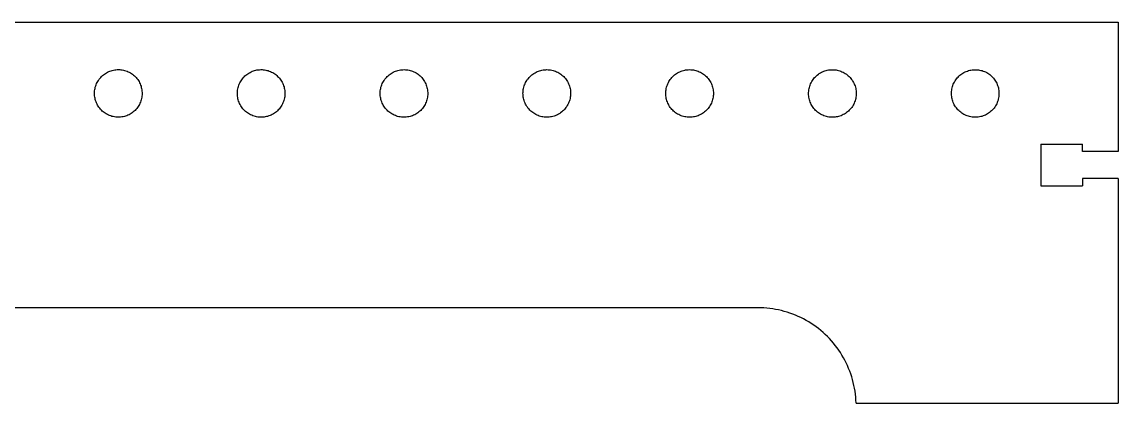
# Model space of a CAD drawing. Extents: x -54 to 50, y -44 to 48.
# Drawn here: x -41.26 to -29.74, y -43.77 to -39.77 of the extents above; entities that cross this region are included whole.
import ezdxf

# ---------------------------------------------------------------- set-up
doc = ezdxf.new("R2010")
doc.units = 0
doc.header["$MEASUREMENT"] = 0
doc.layers.get('0').update_dxf_attribs({"linetype": 'CONTINUOUS'})

msp = doc.modelspace()

# ---------------------------------------------------------------- linework, layer by layer
at = {"color": 1}
for p, q in [((-47.494, -39.767), (-29.744, -39.768)), ((-30.557, -41.049), (-30.119, -41.049)), ((-29.744, -41.127), (-30.119, -41.127)), ((-29.744, -41.409), (-30.119, -41.409)), ((-30.557, -41.487), (-30.119, -41.487)), ((-33.496, -42.768), (-48.495, -42.766)), ((-32.496, -43.768), (-29.745, -43.768))]:
    msp.add_line(p, q, dxfattribs=at)
at = {"color": 3}
for p, q in [((-29.744, -39.768), (-29.744, -41.127)), ((-30.557, -41.049), (-30.557, -41.487)), ((-30.119, -41.127), (-30.119, -41.049)), ((-30.119, -41.409), (-30.119, -41.487)), ((-29.744, -41.409), (-29.745, -43.768)), ((-32.496, -43.768), (-32.496, -43.766))]:
    msp.add_line(p, q, dxfattribs=at)
for p, q in [((-40.368, -40.3), (-40.357, -40.294)), ((-40.357, -40.294), (-40.345, -40.288)), ((-40.345, -40.288), (-40.333, -40.283)), ((-40.333, -40.283), (-40.32, -40.279)), ((-40.32, -40.279), (-40.308, -40.275)), ((-40.308, -40.275), (-40.295, -40.272)), ((-40.295, -40.272), (-40.282, -40.27)), ((-40.282, -40.27), (-40.269, -40.268)), ((-40.269, -40.268), (-40.258, -40.267)), ((-40.258, -40.267), (-40.256, -40.267)), ((-40.256, -40.267), (-40.243, -40.267)), ((-40.243, -40.267), (-40.23, -40.267)), ((-40.23, -40.267), (-40.217, -40.269)), ((-40.217, -40.269), (-40.204, -40.27)), ((-40.204, -40.27), (-40.191, -40.273)), ((-40.191, -40.273), (-40.178, -40.276)), ((-40.178, -40.276), (-40.166, -40.28)), ((-40.166, -40.28), (-40.153, -40.284)), ((-40.153, -40.284), (-40.141, -40.289)), ((-40.141, -40.289), (-40.13, -40.295)), ((-38.861, -40.296), (-38.85, -40.29)), ((-38.85, -40.29), (-38.838, -40.285)), ((-38.838, -40.285), (-38.825, -40.281)), ((-38.825, -40.281), (-38.813, -40.277)), ((-38.813, -40.277), (-38.8, -40.273)), ((-38.8, -40.273), (-38.789, -40.271)), ((-38.789, -40.271), (-38.787, -40.271)), ((-38.787, -40.271), (-38.775, -40.269)), ((-38.775, -40.269), (-38.763, -40.268)), ((-38.763, -40.268), (-38.761, -40.268)), ((-38.761, -40.268), (-38.748, -40.267)), ((-38.748, -40.267), (-38.735, -40.267)), ((-38.735, -40.267), (-38.722, -40.268)), ((-38.722, -40.268), (-38.709, -40.27)), ((-38.709, -40.27), (-38.696, -40.272)), ((-38.696, -40.272), (-38.684, -40.275)), ((-38.684, -40.275), (-38.671, -40.278)), ((-38.671, -40.278), (-38.659, -40.282)), ((-38.659, -40.282), (-38.646, -40.287)), ((-38.646, -40.287), (-38.634, -40.293)), ((-38.634, -40.293), (-38.623, -40.299)), ((-37.368, -40.3), (-37.357, -40.294)), ((-37.357, -40.294), (-37.345, -40.288)), ((-37.345, -40.288), (-37.333, -40.283)), ((-37.333, -40.283), (-37.32, -40.279)), ((-37.32, -40.279), (-37.308, -40.275)), ((-37.308, -40.275), (-37.295, -40.272)), ((-37.295, -40.272), (-37.282, -40.27)), ((-37.282, -40.27), (-37.269, -40.269)), ((-37.269, -40.269), (-37.256, -40.268)), ((-37.256, -40.268), (-37.243, -40.267)), ((-37.243, -40.267), (-37.23, -40.268)), ((-37.23, -40.268), (-37.217, -40.269)), ((-37.217, -40.269), (-37.204, -40.271)), ((-37.204, -40.271), (-37.191, -40.273)), ((-37.191, -40.273), (-37.178, -40.276)), ((-37.178, -40.276), (-37.166, -40.28)), ((-37.166, -40.28), (-37.154, -40.284)), ((-37.154, -40.284), (-37.142, -40.289)), ((-37.142, -40.289), (-37.13, -40.295)), ((-35.868, -40.3), (-35.857, -40.294)), ((-35.857, -40.294), (-35.845, -40.288)), ((-35.845, -40.288), (-35.833, -40.284)), ((-35.833, -40.284), (-35.821, -40.279)), ((-35.821, -40.279), (-35.808, -40.276)), ((-35.808, -40.276), (-35.795, -40.273)), ((-35.795, -40.273), (-35.782, -40.27)), ((-35.782, -40.27), (-35.769, -40.269)), ((-35.769, -40.269), (-35.756, -40.268)), ((-35.756, -40.268), (-35.743, -40.267)), ((-35.743, -40.267), (-35.73, -40.268)), ((-35.73, -40.268), (-35.717, -40.269)), ((-35.717, -40.269), (-35.704, -40.271)), ((-35.704, -40.271), (-35.691, -40.273)), ((-35.691, -40.273), (-35.679, -40.276)), ((-35.679, -40.276), (-35.666, -40.28)), ((-35.666, -40.28), (-35.654, -40.284)), ((-35.654, -40.284), (-35.642, -40.289)), ((-35.642, -40.289), (-35.63, -40.295)), ((-34.358, -40.295), (-34.346, -40.289)), ((-34.346, -40.289), (-34.334, -40.284)), ((-34.334, -40.284), (-34.322, -40.28)), ((-34.322, -40.28), (-34.309, -40.276)), ((-34.309, -40.276), (-34.296, -40.273)), ((-34.296, -40.273), (-34.286, -40.271)), ((-34.286, -40.271), (-34.284, -40.271)), ((-34.284, -40.271), (-34.271, -40.269)), ((-34.271, -40.269), (-34.258, -40.268)), ((-34.258, -40.268), (-34.245, -40.267)), ((-34.245, -40.267), (-34.231, -40.268)), ((-34.231, -40.268), (-34.218, -40.269)), ((-34.218, -40.269), (-34.205, -40.271)), ((-34.205, -40.271), (-34.193, -40.273)), ((-34.193, -40.273), (-34.18, -40.276)), ((-34.18, -40.276), (-34.167, -40.28)), ((-34.167, -40.28), (-34.155, -40.284)), ((-34.155, -40.284), (-34.143, -40.289)), ((-34.143, -40.289), (-34.131, -40.295)), ((-32.859, -40.295), (-32.847, -40.29)), ((-32.847, -40.29), (-32.835, -40.285)), ((-32.835, -40.285), (-32.823, -40.28)), ((-32.823, -40.28), (-32.81, -40.276)), ((-32.81, -40.276), (-32.798, -40.273)), ((-32.798, -40.273), (-32.785, -40.271)), ((-32.785, -40.271), (-32.772, -40.269)), ((-32.772, -40.269), (-32.759, -40.268)), ((-32.759, -40.268), (-32.746, -40.268)), ((-32.746, -40.268), (-32.732, -40.268)), ((-32.732, -40.268), (-32.719, -40.269)), ((-32.719, -40.269), (-32.706, -40.27)), ((-32.706, -40.27), (-32.694, -40.273)), ((-32.694, -40.273), (-32.681, -40.276)), ((-32.681, -40.276), (-32.668, -40.279)), ((-32.668, -40.279), (-32.656, -40.284)), ((-32.656, -40.284), (-32.644, -40.289)), ((-32.644, -40.289), (-32.632, -40.294)), ((-31.363, -40.298), (-31.351, -40.292)), ((-31.351, -40.292), (-31.339, -40.286)), ((-31.339, -40.286), (-31.327, -40.282)), ((-31.327, -40.282), (-31.315, -40.278)), ((-31.315, -40.278), (-31.302, -40.274)), ((-31.302, -40.274), (-31.289, -40.272)), ((-31.289, -40.272), (-31.276, -40.27)), ((-31.276, -40.27), (-31.263, -40.268)), ((-31.263, -40.268), (-31.25, -40.268)), ((-31.25, -40.268), (-31.237, -40.268)), ((-31.237, -40.268), (-31.224, -40.269)), ((-31.224, -40.269), (-31.211, -40.27)), ((-31.211, -40.27), (-31.198, -40.272)), ((-31.198, -40.272), (-31.185, -40.275)), ((-31.185, -40.275), (-31.173, -40.278)), ((-31.173, -40.278), (-31.16, -40.282)), ((-31.16, -40.282), (-31.148, -40.287)), ((-31.148, -40.287), (-31.136, -40.292)), ((-31.136, -40.292), (-31.124, -40.298)), ((-40.472, -40.414), (-40.467, -40.402)), ((-40.467, -40.402), (-40.46, -40.391)), ((-40.46, -40.391), (-40.453, -40.38)), ((-40.453, -40.38), (-40.446, -40.369)), ((-40.446, -40.369), (-40.438, -40.359)), ((-40.438, -40.359), (-40.429, -40.349)), ((-40.429, -40.349), (-40.42, -40.339)), ((-40.42, -40.339), (-40.411, -40.33)), ((-40.411, -40.33), (-40.401, -40.322)), ((-40.401, -40.322), (-40.39, -40.314)), ((-40.39, -40.314), (-40.379, -40.307)), ((-40.379, -40.307), (-40.368, -40.3)), ((-40.13, -40.295), (-40.118, -40.301)), ((-40.118, -40.301), (-40.107, -40.308)), ((-40.107, -40.308), (-40.096, -40.316)), ((-40.096, -40.316), (-40.086, -40.324)), ((-40.086, -40.324), (-40.076, -40.332)), ((-40.076, -40.332), (-40.067, -40.341)), ((-40.067, -40.341), (-40.058, -40.351)), ((-40.058, -40.351), (-40.049, -40.361)), ((-40.049, -40.361), (-40.041, -40.371)), ((-40.041, -40.371), (-40.034, -40.382)), ((-40.034, -40.382), (-40.027, -40.393)), ((-40.027, -40.393), (-40.021, -40.405)), ((-40.021, -40.405), (-40.016, -40.417)), ((-38.974, -40.419), (-38.969, -40.407)), ((-38.969, -40.407), (-38.963, -40.396)), ((-38.963, -40.396), (-38.956, -40.384)), ((-38.956, -40.384), (-38.949, -40.373)), ((-38.949, -40.373), (-38.941, -40.363)), ((-38.941, -40.363), (-38.933, -40.353)), ((-38.933, -40.353), (-38.924, -40.343)), ((-38.924, -40.343), (-38.915, -40.334)), ((-38.915, -40.334), (-38.905, -40.325)), ((-38.905, -40.325), (-38.895, -40.317)), ((-38.895, -40.317), (-38.884, -40.31)), ((-38.884, -40.31), (-38.873, -40.303)), ((-38.873, -40.303), (-38.861, -40.296)), ((-38.623, -40.299), (-38.612, -40.305)), ((-38.612, -40.305), (-38.601, -40.313)), ((-38.601, -40.313), (-38.59, -40.32)), ((-38.59, -40.32), (-38.58, -40.329)), ((-38.58, -40.329), (-38.571, -40.338)), ((-38.571, -40.338), (-38.561, -40.347)), ((-38.561, -40.347), (-38.553, -40.357)), ((-38.553, -40.357), (-38.545, -40.367)), ((-38.545, -40.367), (-38.537, -40.378)), ((-38.537, -40.378), (-38.53, -40.389)), ((-38.53, -40.389), (-38.524, -40.4)), ((-38.524, -40.4), (-38.518, -40.412)), ((-37.472, -40.414), (-37.467, -40.403)), ((-37.467, -40.403), (-37.46, -40.391)), ((-37.46, -40.391), (-37.453, -40.38)), ((-37.453, -40.38), (-37.446, -40.369)), ((-37.446, -40.369), (-37.438, -40.359)), ((-37.438, -40.359), (-37.429, -40.349)), ((-37.429, -40.349), (-37.42, -40.34)), ((-37.42, -40.34), (-37.411, -40.331)), ((-37.411, -40.331), (-37.401, -40.322)), ((-37.401, -40.322), (-37.39, -40.314)), ((-37.39, -40.314), (-37.38, -40.307)), ((-37.38, -40.307), (-37.368, -40.3)), ((-37.13, -40.295), (-37.118, -40.301)), ((-37.118, -40.301), (-37.107, -40.308)), ((-37.107, -40.308), (-37.096, -40.316)), ((-37.096, -40.316), (-37.086, -40.324)), ((-37.086, -40.324), (-37.076, -40.332)), ((-37.076, -40.332), (-37.067, -40.341)), ((-37.067, -40.341), (-37.058, -40.351)), ((-37.058, -40.351), (-37.049, -40.361)), ((-37.049, -40.361), (-37.041, -40.371)), ((-37.041, -40.371), (-37.034, -40.382)), ((-37.034, -40.382), (-37.027, -40.393)), ((-37.027, -40.393), (-37.021, -40.405)), ((-37.021, -40.405), (-37.016, -40.417)), ((-35.972, -40.415), (-35.967, -40.403)), ((-35.967, -40.403), (-35.96, -40.391)), ((-35.96, -40.391), (-35.954, -40.38)), ((-35.954, -40.38), (-35.946, -40.369)), ((-35.946, -40.369), (-35.938, -40.359)), ((-35.938, -40.359), (-35.929, -40.349)), ((-35.929, -40.349), (-35.92, -40.34)), ((-35.92, -40.34), (-35.911, -40.331)), ((-35.911, -40.331), (-35.901, -40.322)), ((-35.901, -40.322), (-35.89, -40.314)), ((-35.89, -40.314), (-35.88, -40.307)), ((-35.88, -40.307), (-35.868, -40.3)), ((-35.63, -40.295), (-35.618, -40.301)), ((-35.618, -40.301), (-35.607, -40.308)), ((-35.607, -40.308), (-35.597, -40.316)), ((-35.597, -40.316), (-35.586, -40.324)), ((-35.586, -40.324), (-35.576, -40.332)), ((-35.576, -40.332), (-35.567, -40.341)), ((-35.567, -40.341), (-35.558, -40.351)), ((-35.558, -40.351), (-35.549, -40.361)), ((-35.549, -40.361), (-35.542, -40.371)), ((-35.542, -40.371), (-35.534, -40.382)), ((-35.534, -40.382), (-35.527, -40.393)), ((-35.527, -40.393), (-35.521, -40.405)), ((-35.521, -40.405), (-35.516, -40.417)), ((-34.473, -40.416), (-34.467, -40.404)), ((-34.467, -40.404), (-34.461, -40.392)), ((-34.461, -40.392), (-34.454, -40.381)), ((-34.454, -40.381), (-34.447, -40.371)), ((-34.447, -40.371), (-34.439, -40.36)), ((-34.439, -40.36), (-34.43, -40.35)), ((-34.43, -40.35), (-34.421, -40.341)), ((-34.421, -40.341), (-34.412, -40.332)), ((-34.412, -40.332), (-34.402, -40.323)), ((-34.402, -40.323), (-34.391, -40.315)), ((-34.391, -40.315), (-34.381, -40.308)), ((-34.381, -40.308), (-34.37, -40.301)), ((-34.37, -40.301), (-34.358, -40.295)), ((-34.131, -40.295), (-34.12, -40.301)), ((-34.12, -40.301), (-34.108, -40.308)), ((-34.108, -40.308), (-34.098, -40.315)), ((-34.098, -40.315), (-34.087, -40.323)), ((-34.087, -40.323), (-34.077, -40.332)), ((-34.077, -40.332), (-34.068, -40.341)), ((-34.068, -40.341), (-34.059, -40.35)), ((-34.059, -40.35), (-34.05, -40.36)), ((-34.05, -40.36), (-34.042, -40.371)), ((-34.042, -40.371), (-34.035, -40.381)), ((-34.035, -40.381), (-34.028, -40.392)), ((-34.028, -40.392), (-34.022, -40.404)), ((-34.022, -40.404), (-34.016, -40.416)), ((-32.973, -40.417), (-32.968, -40.405)), ((-32.968, -40.405), (-32.962, -40.393)), ((-32.962, -40.393), (-32.955, -40.382)), ((-32.955, -40.382), (-32.947, -40.371)), ((-32.947, -40.371), (-32.939, -40.361)), ((-32.939, -40.361), (-32.931, -40.351)), ((-32.931, -40.351), (-32.922, -40.342)), ((-32.922, -40.342), (-32.913, -40.332)), ((-32.913, -40.332), (-32.903, -40.324)), ((-32.903, -40.324), (-32.892, -40.316)), ((-32.892, -40.316), (-32.882, -40.308)), ((-32.882, -40.308), (-32.87, -40.302)), ((-32.87, -40.302), (-32.859, -40.295)), ((-32.632, -40.294), (-32.62, -40.301)), ((-32.62, -40.301), (-32.609, -40.307)), ((-32.609, -40.307), (-32.598, -40.315)), ((-32.598, -40.315), (-32.588, -40.323)), ((-32.588, -40.323), (-32.578, -40.331)), ((-32.578, -40.331), (-32.568, -40.34)), ((-32.568, -40.34), (-32.559, -40.35)), ((-32.559, -40.35), (-32.551, -40.359)), ((-32.551, -40.359), (-32.543, -40.37)), ((-32.543, -40.37), (-32.535, -40.381)), ((-32.535, -40.381), (-32.529, -40.392)), ((-32.529, -40.392), (-32.522, -40.403)), ((-32.522, -40.403), (-32.517, -40.415)), ((-31.475, -40.421), (-31.47, -40.409)), ((-31.47, -40.409), (-31.464, -40.398)), ((-31.464, -40.398), (-31.457, -40.386)), ((-31.457, -40.386), (-31.45, -40.375)), ((-31.45, -40.375), (-31.442, -40.365)), ((-31.442, -40.365), (-31.434, -40.355)), ((-31.434, -40.355), (-31.425, -40.345)), ((-31.425, -40.345), (-31.416, -40.336)), ((-31.416, -40.336), (-31.406, -40.327)), ((-31.406, -40.327), (-31.396, -40.319)), ((-31.396, -40.319), (-31.385, -40.311)), ((-31.385, -40.311), (-31.374, -40.304)), ((-31.374, -40.304), (-31.363, -40.298)), ((-31.124, -40.298), (-31.113, -40.305)), ((-31.113, -40.305), (-31.102, -40.312)), ((-31.102, -40.312), (-31.092, -40.32)), ((-31.092, -40.32), (-31.082, -40.328)), ((-31.082, -40.328), (-31.072, -40.337)), ((-31.072, -40.337), (-31.063, -40.346)), ((-31.063, -40.346), (-31.054, -40.356)), ((-31.054, -40.356), (-31.046, -40.366)), ((-31.046, -40.366), (-31.038, -40.377)), ((-31.038, -40.377), (-31.031, -40.388)), ((-31.031, -40.388), (-31.024, -40.399)), ((-31.024, -40.399), (-31.019, -40.411)), ((-40.495, -40.516), (-40.494, -40.502)), ((-40.494, -40.529), (-40.495, -40.516)), ((-40.494, -40.502), (-40.493, -40.489)), ((-40.493, -40.489), (-40.491, -40.476)), ((-40.491, -40.476), (-40.489, -40.464)), ((-40.489, -40.464), (-40.486, -40.451)), ((-40.486, -40.451), (-40.482, -40.438)), ((-40.482, -40.438), (-40.477, -40.426)), ((-40.477, -40.426), (-40.472, -40.414)), ((-40.016, -40.417), (-40.011, -40.429)), ((-40.011, -40.429), (-40.006, -40.441)), ((-40.006, -40.441), (-40.003, -40.454)), ((-40.003, -40.454), (-40, -40.467)), ((-40, -40.467), (-39.997, -40.479)), ((-39.997, -40.479), (-39.996, -40.492)), ((-39.996, -40.492), (-39.995, -40.506)), ((-39.995, -40.506), (-39.995, -40.519)), ((-39.995, -40.519), (-39.995, -40.532)), ((-38.994, -40.495), (-38.992, -40.482)), ((-38.994, -40.508), (-38.994, -40.495)), ((-38.994, -40.521), (-38.994, -40.508)), ((-38.994, -40.534), (-38.994, -40.521)), ((-38.992, -40.482), (-38.99, -40.469)), ((-38.99, -40.469), (-38.987, -40.456)), ((-38.987, -40.456), (-38.983, -40.444)), ((-38.983, -40.444), (-38.979, -40.431)), ((-38.979, -40.431), (-38.974, -40.419)), ((-38.518, -40.412), (-38.513, -40.424)), ((-38.513, -40.424), (-38.508, -40.436)), ((-38.508, -40.436), (-38.504, -40.449)), ((-38.504, -40.449), (-38.501, -40.461)), ((-38.501, -40.461), (-38.498, -40.474)), ((-38.498, -40.474), (-38.496, -40.487)), ((-38.496, -40.487), (-38.495, -40.5)), ((-38.495, -40.5), (-38.495, -40.513)), ((-38.495, -40.513), (-38.495, -40.526)), ((-37.495, -40.516), (-37.494, -40.503)), ((-37.494, -40.529), (-37.495, -40.516)), ((-37.494, -40.503), (-37.493, -40.49)), ((-37.493, -40.49), (-37.491, -40.477)), ((-37.491, -40.477), (-37.489, -40.464)), ((-37.489, -40.464), (-37.486, -40.451)), ((-37.486, -40.451), (-37.482, -40.439)), ((-37.482, -40.439), (-37.477, -40.426)), ((-37.477, -40.426), (-37.472, -40.414)), ((-37.016, -40.417), (-37.011, -40.429)), ((-37.011, -40.429), (-37.006, -40.441)), ((-37.006, -40.441), (-37.003, -40.454)), ((-37.003, -40.454), (-37, -40.467)), ((-37, -40.467), (-36.997, -40.479)), ((-36.997, -40.479), (-36.996, -40.492)), ((-36.996, -40.492), (-36.995, -40.506)), ((-36.995, -40.506), (-36.995, -40.519)), ((-36.995, -40.519), (-36.995, -40.532)), ((-35.995, -40.516), (-35.994, -40.503)), ((-35.994, -40.529), (-35.995, -40.516)), ((-35.994, -40.503), (-35.993, -40.49)), ((-35.993, -40.49), (-35.991, -40.477)), ((-35.991, -40.477), (-35.989, -40.464)), ((-35.989, -40.464), (-35.986, -40.452)), ((-35.986, -40.452), (-35.982, -40.439)), ((-35.982, -40.439), (-35.977, -40.427)), ((-35.977, -40.427), (-35.972, -40.415)), ((-35.516, -40.417), (-35.511, -40.429)), ((-35.511, -40.429), (-35.506, -40.441)), ((-35.506, -40.441), (-35.503, -40.454)), ((-35.503, -40.454), (-35.5, -40.467)), ((-35.5, -40.467), (-35.497, -40.479)), ((-35.497, -40.479), (-35.496, -40.492)), ((-35.496, -40.492), (-35.495, -40.505)), ((-35.495, -40.505), (-35.495, -40.519)), ((-35.495, -40.519), (-35.495, -40.532)), ((-34.495, -40.517), (-34.494, -40.504)), ((-34.494, -40.531), (-34.495, -40.517)), ((-34.494, -40.504), (-34.493, -40.491)), ((-34.493, -40.491), (-34.491, -40.478)), ((-34.491, -40.478), (-34.489, -40.465)), ((-34.489, -40.465), (-34.486, -40.453)), ((-34.486, -40.453), (-34.482, -40.44)), ((-34.482, -40.44), (-34.478, -40.428)), ((-34.478, -40.428), (-34.473, -40.416)), ((-34.016, -40.416), (-34.011, -40.428)), ((-34.011, -40.428), (-34.007, -40.44)), ((-34.007, -40.44), (-34.003, -40.453)), ((-34.003, -40.453), (-34, -40.465)), ((-34, -40.465), (-33.998, -40.478)), ((-33.998, -40.478), (-33.996, -40.491)), ((-33.996, -40.491), (-33.995, -40.504)), ((-33.995, -40.504), (-33.995, -40.517)), ((-33.995, -40.517), (-33.995, -40.531)), ((-32.995, -40.519), (-32.994, -40.506)), ((-32.994, -40.532), (-32.995, -40.519)), ((-32.994, -40.506), (-32.993, -40.492)), ((-32.993, -40.492), (-32.992, -40.479)), ((-32.992, -40.479), (-32.989, -40.467)), ((-32.989, -40.467), (-32.986, -40.454)), ((-32.986, -40.454), (-32.983, -40.441)), ((-32.983, -40.441), (-32.978, -40.429)), ((-32.978, -40.429), (-32.973, -40.417)), ((-32.517, -40.415), (-32.511, -40.427)), ((-32.511, -40.427), (-32.507, -40.439)), ((-32.507, -40.439), (-32.503, -40.452)), ((-32.503, -40.452), (-32.5, -40.465)), ((-32.5, -40.465), (-32.498, -40.477)), ((-32.498, -40.477), (-32.496, -40.49)), ((-32.496, -40.49), (-32.495, -40.503)), ((-32.495, -40.503), (-32.495, -40.517)), ((-32.495, -40.517), (-32.495, -40.53)), ((-31.494, -40.497), (-31.492, -40.484)), ((-31.494, -40.51), (-31.494, -40.497)), ((-31.494, -40.523), (-31.494, -40.51)), ((-31.494, -40.536), (-31.494, -40.523)), ((-31.492, -40.484), (-31.49, -40.471)), ((-31.49, -40.471), (-31.487, -40.458)), ((-31.487, -40.458), (-31.484, -40.446)), ((-31.484, -40.446), (-31.48, -40.433)), ((-31.48, -40.433), (-31.475, -40.421)), ((-31.019, -40.411), (-31.013, -40.423)), ((-31.013, -40.423), (-31.009, -40.435)), ((-31.009, -40.435), (-31.005, -40.447)), ((-31.005, -40.447), (-31.001, -40.46)), ((-31.001, -40.46), (-30.999, -40.473)), ((-30.999, -40.473), (-30.997, -40.486)), ((-30.997, -40.486), (-30.995, -40.499)), ((-30.995, -40.499), (-30.995, -40.512)), ((-30.995, -40.512), (-30.995, -40.525)), ((-40.493, -40.542), (-40.494, -40.529)), ((-40.492, -40.555), (-40.493, -40.542)), ((-40.489, -40.568), (-40.492, -40.555)), ((-40.486, -40.58), (-40.489, -40.568)), ((-40.483, -40.593), (-40.486, -40.58)), ((-40.478, -40.605), (-40.483, -40.593)), ((-40.474, -40.617), (-40.478, -40.605)), ((-40.468, -40.629), (-40.474, -40.617)), ((-40.462, -40.641), (-40.468, -40.629)), ((-40.022, -40.632), (-40.029, -40.643)), ((-40.017, -40.62), (-40.022, -40.632)), ((-40.012, -40.608), (-40.017, -40.62)), ((-40.007, -40.596), (-40.012, -40.608)), ((-40.003, -40.583), (-40.007, -40.596)), ((-40, -40.571), (-40.003, -40.583)), ((-39.998, -40.558), (-40, -40.571)), ((-39.996, -40.545), (-39.998, -40.558)), ((-39.995, -40.532), (-39.996, -40.545)), ((-38.993, -40.547), (-38.994, -40.534)), ((-38.991, -40.56), (-38.993, -40.547)), ((-38.988, -40.573), (-38.991, -40.56)), ((-38.985, -40.586), (-38.988, -40.573)), ((-38.981, -40.598), (-38.985, -40.586)), ((-38.976, -40.61), (-38.981, -40.598)), ((-38.971, -40.622), (-38.976, -40.61)), ((-38.965, -40.634), (-38.971, -40.622)), ((-38.959, -40.646), (-38.965, -40.634)), ((-38.526, -40.639), (-38.533, -40.65)), ((-38.52, -40.627), (-38.526, -40.639)), ((-38.515, -40.615), (-38.52, -40.627)), ((-38.51, -40.603), (-38.515, -40.615)), ((-38.506, -40.591), (-38.51, -40.603)), ((-38.502, -40.578), (-38.506, -40.591)), ((-38.499, -40.565), (-38.502, -40.578)), ((-38.497, -40.552), (-38.499, -40.565)), ((-38.495, -40.539), (-38.497, -40.552)), ((-38.495, -40.526), (-38.495, -40.539)), ((-37.493, -40.542), (-37.494, -40.529)), ((-37.492, -40.555), (-37.493, -40.542)), ((-37.489, -40.568), (-37.492, -40.555)), ((-37.486, -40.581), (-37.489, -40.568)), ((-37.483, -40.593), (-37.486, -40.581)), ((-37.478, -40.606), (-37.483, -40.593)), ((-37.473, -40.618), (-37.478, -40.606)), ((-37.468, -40.63), (-37.473, -40.618)), ((-37.462, -40.641), (-37.468, -40.63)), ((-37.022, -40.632), (-37.029, -40.643)), ((-37.017, -40.62), (-37.022, -40.632)), ((-37.012, -40.608), (-37.017, -40.62)), ((-37.007, -40.596), (-37.012, -40.608)), ((-37.003, -40.583), (-37.007, -40.596)), ((-37, -40.571), (-37.003, -40.583)), ((-36.998, -40.558), (-37, -40.571)), ((-36.996, -40.545), (-36.998, -40.558)), ((-36.995, -40.532), (-36.996, -40.545)), ((-35.993, -40.542), (-35.994, -40.529)), ((-35.992, -40.555), (-35.993, -40.542)), ((-35.989, -40.568), (-35.992, -40.555)), ((-35.986, -40.581), (-35.989, -40.568)), ((-35.983, -40.593), (-35.986, -40.581)), ((-35.978, -40.606), (-35.983, -40.593)), ((-35.973, -40.618), (-35.978, -40.606)), ((-35.968, -40.63), (-35.973, -40.618)), ((-35.962, -40.641), (-35.968, -40.63)), ((-35.522, -40.632), (-35.529, -40.643)), ((-35.517, -40.62), (-35.522, -40.632)), ((-35.512, -40.608), (-35.517, -40.62)), ((-35.507, -40.596), (-35.512, -40.608)), ((-35.503, -40.583), (-35.507, -40.596)), ((-35.5, -40.571), (-35.503, -40.583)), ((-35.498, -40.558), (-35.5, -40.571)), ((-35.496, -40.545), (-35.498, -40.558)), ((-35.495, -40.532), (-35.496, -40.545)), ((-34.493, -40.544), (-34.494, -40.531)), ((-34.491, -40.557), (-34.493, -40.544)), ((-34.489, -40.569), (-34.491, -40.557)), ((-34.486, -40.582), (-34.489, -40.569)), ((-34.482, -40.595), (-34.486, -40.582)), ((-34.478, -40.607), (-34.482, -40.595)), ((-34.473, -40.619), (-34.478, -40.607)), ((-34.467, -40.631), (-34.473, -40.619)), ((-34.461, -40.642), (-34.467, -40.631)), ((-34.022, -40.631), (-34.028, -40.642)), ((-34.016, -40.619), (-34.022, -40.631)), ((-34.011, -40.607), (-34.016, -40.619)), ((-34.007, -40.595), (-34.011, -40.607)), ((-34.003, -40.582), (-34.007, -40.595)), ((-34, -40.569), (-34.003, -40.582)), ((-33.998, -40.557), (-34, -40.569)), ((-33.996, -40.544), (-33.998, -40.557)), ((-33.995, -40.531), (-33.996, -40.544)), ((-32.993, -40.545), (-32.994, -40.532)), ((-32.991, -40.558), (-32.993, -40.545)), ((-32.989, -40.571), (-32.991, -40.558)), ((-32.986, -40.583), (-32.989, -40.571)), ((-32.982, -40.596), (-32.986, -40.583)), ((-32.978, -40.608), (-32.982, -40.596)), ((-32.972, -40.62), (-32.978, -40.608)), ((-32.967, -40.632), (-32.972, -40.62)), ((-32.96, -40.643), (-32.967, -40.632)), ((-32.521, -40.63), (-32.527, -40.642)), ((-32.516, -40.618), (-32.521, -40.63)), ((-32.511, -40.606), (-32.516, -40.618)), ((-32.506, -40.594), (-32.511, -40.606)), ((-32.503, -40.581), (-32.506, -40.594)), ((-32.5, -40.569), (-32.503, -40.581)), ((-32.497, -40.556), (-32.5, -40.569)), ((-32.496, -40.543), (-32.497, -40.556)), ((-32.495, -40.53), (-32.496, -40.543)), ((-31.492, -40.549), (-31.494, -40.536)), ((-31.49, -40.562), (-31.492, -40.549)), ((-31.488, -40.575), (-31.49, -40.562)), ((-31.484, -40.588), (-31.488, -40.575)), ((-31.48, -40.6), (-31.484, -40.588)), ((-31.476, -40.613), (-31.48, -40.6)), ((-31.471, -40.625), (-31.476, -40.613)), ((-31.465, -40.636), (-31.471, -40.625)), ((-31.458, -40.648), (-31.465, -40.636)), ((-31.025, -40.638), (-31.032, -40.649)), ((-31.019, -40.626), (-31.025, -40.638)), ((-31.014, -40.614), (-31.019, -40.626)), ((-31.009, -40.602), (-31.014, -40.614)), ((-31.005, -40.589), (-31.009, -40.602)), ((-31.002, -40.577), (-31.005, -40.589)), ((-30.999, -40.564), (-31.002, -40.577)), ((-30.997, -40.551), (-30.999, -40.564)), ((-30.995, -40.538), (-30.997, -40.551)), ((-30.995, -40.525), (-30.995, -40.538)), ((-40.455, -40.652), (-40.462, -40.641)), ((-40.448, -40.663), (-40.455, -40.652)), ((-40.44, -40.673), (-40.448, -40.663)), ((-40.431, -40.683), (-40.44, -40.673)), ((-40.422, -40.693), (-40.431, -40.683)), ((-40.413, -40.702), (-40.422, -40.693)), ((-40.403, -40.71), (-40.413, -40.702)), ((-40.393, -40.718), (-40.403, -40.71)), ((-40.382, -40.726), (-40.393, -40.718)), ((-40.371, -40.733), (-40.382, -40.726)), ((-40.359, -40.739), (-40.371, -40.733)), ((-40.348, -40.745), (-40.359, -40.739)), ((-40.336, -40.75), (-40.348, -40.745)), ((-40.323, -40.754), (-40.336, -40.75)), ((-40.311, -40.758), (-40.323, -40.754)), ((-40.156, -40.751), (-40.169, -40.755)), ((-40.144, -40.746), (-40.156, -40.751)), ((-40.132, -40.741), (-40.144, -40.746)), ((-40.121, -40.734), (-40.132, -40.741)), ((-40.11, -40.728), (-40.121, -40.734)), ((-40.099, -40.72), (-40.11, -40.728)), ((-40.088, -40.712), (-40.099, -40.72)), ((-40.078, -40.704), (-40.088, -40.712)), ((-40.069, -40.695), (-40.078, -40.704)), ((-40.06, -40.685), (-40.069, -40.695)), ((-40.051, -40.676), (-40.06, -40.685)), ((-40.043, -40.665), (-40.051, -40.676)), ((-40.036, -40.655), (-40.043, -40.665)), ((-40.029, -40.643), (-40.036, -40.655)), ((-38.952, -40.657), (-38.959, -40.646)), ((-38.944, -40.667), (-38.952, -40.657)), ((-38.936, -40.678), (-38.944, -40.667)), ((-38.928, -40.687), (-38.936, -40.678)), ((-38.919, -40.697), (-38.928, -40.687)), ((-38.909, -40.706), (-38.919, -40.697)), ((-38.899, -40.714), (-38.909, -40.706)), ((-38.888, -40.722), (-38.899, -40.714)), ((-38.877, -40.729), (-38.888, -40.722)), ((-38.866, -40.736), (-38.877, -40.729)), ((-38.855, -40.742), (-38.866, -40.736)), ((-38.843, -40.747), (-38.855, -40.742)), ((-38.83, -40.752), (-38.843, -40.747)), ((-38.818, -40.756), (-38.83, -40.752)), ((-38.664, -40.754), (-38.676, -40.758)), ((-38.651, -40.749), (-38.664, -40.754)), ((-38.639, -40.744), (-38.651, -40.749)), ((-38.628, -40.738), (-38.639, -40.744)), ((-38.616, -40.732), (-38.628, -40.738)), ((-38.605, -40.725), (-38.616, -40.732)), ((-38.594, -40.717), (-38.605, -40.725)), ((-38.584, -40.709), (-38.594, -40.717)), ((-38.574, -40.7), (-38.584, -40.709)), ((-38.565, -40.691), (-38.574, -40.7)), ((-38.556, -40.682), (-38.565, -40.691)), ((-38.548, -40.671), (-38.556, -40.682)), ((-38.54, -40.661), (-38.548, -40.671)), ((-38.533, -40.65), (-38.54, -40.661)), ((-37.455, -40.652), (-37.462, -40.641)), ((-37.448, -40.663), (-37.455, -40.652)), ((-37.44, -40.674), (-37.448, -40.663)), ((-37.431, -40.684), (-37.44, -40.674)), ((-37.422, -40.693), (-37.431, -40.684)), ((-37.413, -40.702), (-37.422, -40.693)), ((-37.403, -40.711), (-37.413, -40.702)), ((-37.393, -40.719), (-37.403, -40.711)), ((-37.382, -40.726), (-37.393, -40.719)), ((-37.371, -40.733), (-37.382, -40.726)), ((-37.359, -40.739), (-37.371, -40.733)), ((-37.347, -40.745), (-37.359, -40.739)), ((-37.335, -40.75), (-37.347, -40.745)), ((-37.323, -40.755), (-37.335, -40.75)), ((-37.311, -40.758), (-37.323, -40.755)), ((-37.156, -40.751), (-37.169, -40.755)), ((-37.144, -40.746), (-37.156, -40.751)), ((-37.132, -40.741), (-37.144, -40.746)), ((-37.121, -40.734), (-37.132, -40.741)), ((-37.109, -40.728), (-37.121, -40.734)), ((-37.099, -40.72), (-37.109, -40.728)), ((-37.088, -40.712), (-37.099, -40.72)), ((-37.078, -40.704), (-37.088, -40.712)), ((-37.069, -40.695), (-37.078, -40.704)), ((-37.06, -40.686), (-37.069, -40.695)), ((-37.051, -40.676), (-37.06, -40.686)), ((-37.043, -40.665), (-37.051, -40.676)), ((-37.036, -40.655), (-37.043, -40.665)), ((-37.029, -40.643), (-37.036, -40.655)), ((-35.955, -40.653), (-35.962, -40.641)), ((-35.947, -40.663), (-35.955, -40.653)), ((-35.94, -40.674), (-35.947, -40.663)), ((-35.931, -40.684), (-35.94, -40.674)), ((-35.922, -40.693), (-35.931, -40.684)), ((-35.913, -40.702), (-35.922, -40.693)), ((-35.903, -40.711), (-35.913, -40.702)), ((-35.892, -40.719), (-35.903, -40.711)), ((-35.882, -40.726), (-35.892, -40.719)), ((-35.871, -40.733), (-35.882, -40.726)), ((-35.859, -40.74), (-35.871, -40.733)), ((-35.847, -40.745), (-35.859, -40.74)), ((-35.835, -40.75), (-35.847, -40.745)), ((-35.823, -40.755), (-35.835, -40.75)), ((-35.656, -40.751), (-35.668, -40.755)), ((-35.644, -40.746), (-35.656, -40.751)), ((-35.632, -40.741), (-35.644, -40.746)), ((-35.621, -40.734), (-35.632, -40.741)), ((-35.609, -40.728), (-35.621, -40.734)), ((-35.599, -40.72), (-35.609, -40.728)), ((-35.588, -40.712), (-35.599, -40.72)), ((-35.578, -40.704), (-35.588, -40.712)), ((-35.569, -40.695), (-35.578, -40.704)), ((-35.56, -40.686), (-35.569, -40.695)), ((-35.551, -40.676), (-35.56, -40.686)), ((-35.543, -40.665), (-35.551, -40.676)), ((-35.535, -40.655), (-35.543, -40.665)), ((-35.529, -40.643), (-35.535, -40.655)), ((-34.454, -40.654), (-34.461, -40.642)), ((-34.447, -40.664), (-34.454, -40.654)), ((-34.439, -40.675), (-34.447, -40.664)), ((-34.43, -40.685), (-34.439, -40.675)), ((-34.421, -40.694), (-34.43, -40.685)), ((-34.412, -40.703), (-34.421, -40.694)), ((-34.402, -40.712), (-34.412, -40.703)), ((-34.391, -40.72), (-34.402, -40.712)), ((-34.381, -40.727), (-34.391, -40.72)), ((-34.37, -40.734), (-34.381, -40.727)), ((-34.358, -40.74), (-34.37, -40.734)), ((-34.346, -40.746), (-34.358, -40.74)), ((-34.334, -40.751), (-34.346, -40.746)), ((-34.322, -40.755), (-34.334, -40.751)), ((-34.155, -40.751), (-34.167, -40.755)), ((-34.143, -40.746), (-34.155, -40.751)), ((-34.131, -40.74), (-34.143, -40.746)), ((-34.12, -40.734), (-34.131, -40.74)), ((-34.108, -40.727), (-34.12, -40.734)), ((-34.098, -40.72), (-34.108, -40.727)), ((-34.087, -40.712), (-34.098, -40.72)), ((-34.077, -40.703), (-34.087, -40.712)), ((-34.068, -40.694), (-34.077, -40.703)), ((-34.059, -40.685), (-34.068, -40.694)), ((-34.05, -40.675), (-34.059, -40.685)), ((-34.042, -40.664), (-34.05, -40.675)), ((-34.035, -40.654), (-34.042, -40.664)), ((-34.028, -40.642), (-34.035, -40.654)), ((-32.954, -40.655), (-32.96, -40.643)), ((-32.946, -40.665), (-32.954, -40.655)), ((-32.938, -40.676), (-32.946, -40.665)), ((-32.93, -40.686), (-32.938, -40.676)), ((-32.921, -40.695), (-32.93, -40.686)), ((-32.911, -40.704), (-32.921, -40.695)), ((-32.901, -40.713), (-32.911, -40.704)), ((-32.891, -40.72), (-32.901, -40.713)), ((-32.88, -40.728), (-32.891, -40.72)), ((-32.869, -40.735), (-32.88, -40.728)), ((-32.857, -40.741), (-32.869, -40.735)), ((-32.845, -40.746), (-32.857, -40.741)), ((-32.833, -40.751), (-32.845, -40.746)), ((-32.821, -40.756), (-32.833, -40.751)), ((-32.654, -40.751), (-32.666, -40.755)), ((-32.642, -40.746), (-32.654, -40.751)), ((-32.63, -40.74), (-32.642, -40.746)), ((-32.619, -40.734), (-32.63, -40.74)), ((-32.607, -40.727), (-32.619, -40.734)), ((-32.597, -40.719), (-32.607, -40.727)), ((-32.586, -40.711), (-32.597, -40.719)), ((-32.576, -40.703), (-32.586, -40.711)), ((-32.567, -40.694), (-32.576, -40.703)), ((-32.558, -40.684), (-32.567, -40.694)), ((-32.55, -40.674), (-32.558, -40.684)), ((-32.542, -40.664), (-32.55, -40.674)), ((-32.534, -40.653), (-32.542, -40.664)), ((-32.527, -40.642), (-32.534, -40.653)), ((-31.451, -40.659), (-31.458, -40.648)), ((-31.443, -40.669), (-31.451, -40.659)), ((-31.435, -40.679), (-31.443, -40.669)), ((-31.426, -40.689), (-31.435, -40.679)), ((-31.417, -40.698), (-31.426, -40.689)), ((-31.408, -40.707), (-31.417, -40.698)), ((-31.397, -40.715), (-31.408, -40.707)), ((-31.387, -40.723), (-31.397, -40.715)), ((-31.376, -40.73), (-31.387, -40.723)), ((-31.365, -40.737), (-31.376, -40.73)), ((-31.353, -40.743), (-31.365, -40.737)), ((-31.341, -40.748), (-31.353, -40.743)), ((-31.329, -40.753), (-31.341, -40.748)), ((-31.316, -40.757), (-31.329, -40.753)), ((-31.162, -40.754), (-31.174, -40.758)), ((-31.15, -40.749), (-31.162, -40.754)), ((-31.138, -40.744), (-31.15, -40.749)), ((-31.126, -40.738), (-31.138, -40.744)), ((-31.115, -40.731), (-31.126, -40.738)), ((-31.104, -40.724), (-31.115, -40.731)), ((-31.093, -40.717), (-31.104, -40.724)), ((-31.083, -40.708), (-31.093, -40.717)), ((-31.073, -40.7), (-31.083, -40.708)), ((-31.064, -40.69), (-31.073, -40.7)), ((-31.055, -40.681), (-31.064, -40.69)), ((-31.047, -40.671), (-31.055, -40.681)), ((-31.039, -40.66), (-31.047, -40.671)), ((-31.032, -40.649), (-31.039, -40.66)), ((-40.298, -40.761), (-40.311, -40.758)), ((-40.285, -40.764), (-40.298, -40.761)), ((-40.272, -40.766), (-40.285, -40.764)), ((-40.259, -40.767), (-40.272, -40.766)), ((-40.246, -40.767), (-40.259, -40.767)), ((-40.233, -40.767), (-40.246, -40.767)), ((-40.22, -40.766), (-40.233, -40.767)), ((-40.207, -40.764), (-40.22, -40.766)), ((-40.194, -40.762), (-40.207, -40.764)), ((-40.181, -40.759), (-40.194, -40.762)), ((-40.169, -40.755), (-40.181, -40.759)), ((-38.805, -40.76), (-38.818, -40.756)), ((-38.793, -40.762), (-38.805, -40.76)), ((-38.78, -40.765), (-38.793, -40.762)), ((-38.767, -40.766), (-38.78, -40.765)), ((-38.754, -40.767), (-38.767, -40.766)), ((-38.741, -40.767), (-38.754, -40.767)), ((-38.728, -40.767), (-38.741, -40.767)), ((-38.714, -40.765), (-38.728, -40.767)), ((-38.702, -40.763), (-38.714, -40.765)), ((-38.689, -40.761), (-38.702, -40.763)), ((-38.676, -40.758), (-38.689, -40.761)), ((-37.298, -40.762), (-37.311, -40.758)), ((-37.285, -40.764), (-37.298, -40.762)), ((-37.272, -40.766), (-37.285, -40.764)), ((-37.259, -40.767), (-37.272, -40.766)), ((-37.246, -40.767), (-37.259, -40.767)), ((-37.233, -40.767), (-37.246, -40.767)), ((-37.22, -40.766), (-37.233, -40.767)), ((-37.207, -40.764), (-37.22, -40.766)), ((-37.194, -40.762), (-37.207, -40.764)), ((-37.181, -40.759), (-37.194, -40.762)), ((-37.169, -40.755), (-37.181, -40.759)), ((-35.81, -40.759), (-35.823, -40.755)), ((-35.798, -40.762), (-35.81, -40.759)), ((-35.785, -40.764), (-35.798, -40.762)), ((-35.772, -40.766), (-35.785, -40.764)), ((-35.759, -40.767), (-35.772, -40.766)), ((-35.746, -40.767), (-35.759, -40.767)), ((-35.733, -40.767), (-35.746, -40.767)), ((-35.72, -40.766), (-35.733, -40.767)), ((-35.707, -40.764), (-35.72, -40.766)), ((-35.694, -40.762), (-35.707, -40.764)), ((-35.681, -40.759), (-35.694, -40.762)), ((-35.668, -40.755), (-35.681, -40.759)), ((-34.309, -40.759), (-34.322, -40.755)), ((-34.296, -40.762), (-34.309, -40.759)), ((-34.284, -40.764), (-34.296, -40.762)), ((-34.271, -40.766), (-34.284, -40.764)), ((-34.258, -40.767), (-34.271, -40.766)), ((-34.245, -40.767), (-34.258, -40.767)), ((-34.231, -40.767), (-34.245, -40.767)), ((-34.218, -40.766), (-34.231, -40.767)), ((-34.205, -40.764), (-34.218, -40.766)), ((-34.193, -40.762), (-34.205, -40.764)), ((-34.18, -40.759), (-34.193, -40.762)), ((-34.167, -40.755), (-34.18, -40.759)), ((-32.808, -40.759), (-32.821, -40.756)), ((-32.795, -40.762), (-32.808, -40.759)), ((-32.783, -40.765), (-32.795, -40.762)), ((-32.77, -40.766), (-32.783, -40.765)), ((-32.757, -40.767), (-32.77, -40.766)), ((-32.743, -40.768), (-32.757, -40.767)), ((-32.73, -40.767), (-32.743, -40.768)), ((-32.717, -40.766), (-32.73, -40.767)), ((-32.704, -40.764), (-32.717, -40.766)), ((-32.692, -40.762), (-32.704, -40.764)), ((-32.679, -40.759), (-32.692, -40.762)), ((-32.666, -40.755), (-32.679, -40.759)), ((-31.304, -40.761), (-31.316, -40.757)), ((-31.291, -40.763), (-31.304, -40.761)), ((-31.278, -40.765), (-31.291, -40.763)), ((-31.265, -40.767), (-31.278, -40.765)), ((-31.252, -40.768), (-31.265, -40.767)), ((-31.239, -40.768), (-31.252, -40.768)), ((-31.226, -40.767), (-31.239, -40.768)), ((-31.213, -40.766), (-31.226, -40.767)), ((-31.2, -40.764), (-31.213, -40.766)), ((-31.187, -40.761), (-31.2, -40.764)), ((-31.174, -40.758), (-31.187, -40.761)), ((-33.465, -42.769), (-33.496, -42.768)), ((-33.434, -42.771), (-33.465, -42.769)), ((-33.403, -42.775), (-33.434, -42.771)), ((-33.372, -42.779), (-33.403, -42.775)), ((-33.341, -42.784), (-33.372, -42.779)), ((-33.311, -42.79), (-33.341, -42.784)), ((-33.28, -42.797), (-33.311, -42.79)), ((-33.25, -42.805), (-33.28, -42.797)), ((-33.22, -42.814), (-33.25, -42.805)), ((-33.19, -42.823), (-33.22, -42.814)), ((-33.161, -42.834), (-33.19, -42.823)), ((-33.132, -42.845), (-33.161, -42.834)), ((-33.103, -42.858), (-33.132, -42.845)), ((-33.075, -42.871), (-33.103, -42.858)), ((-33.047, -42.885), (-33.075, -42.871)), ((-33.02, -42.9), (-33.047, -42.885)), ((-32.993, -42.915), (-33.02, -42.9)), ((-32.967, -42.932), (-32.993, -42.915)), ((-32.941, -42.949), (-32.967, -42.932)), ((-32.915, -42.967), (-32.941, -42.949)), ((-32.89, -42.986), (-32.915, -42.967)), ((-32.866, -43.006), (-32.89, -42.986)), ((-32.843, -43.026), (-32.866, -43.006)), ((-32.82, -43.047), (-32.843, -43.026)), ((-32.797, -43.069), (-32.82, -43.047)), ((-32.775, -43.091), (-32.797, -43.069)), ((-32.754, -43.114), (-32.775, -43.091)), ((-32.734, -43.138), (-32.754, -43.114)), ((-32.715, -43.162), (-32.734, -43.138)), ((-32.696, -43.187), (-32.715, -43.162)), ((-32.678, -43.212), (-32.696, -43.187)), ((-32.66, -43.238), (-32.678, -43.212)), ((-32.644, -43.265), (-32.66, -43.238)), ((-32.628, -43.292), (-32.644, -43.265)), ((-32.613, -43.319), (-32.628, -43.292)), ((-32.599, -43.347), (-32.613, -43.319)), ((-32.586, -43.375), (-32.599, -43.347)), ((-32.574, -43.404), (-32.586, -43.375)), ((-32.562, -43.433), (-32.574, -43.404)), ((-32.552, -43.462), (-32.562, -43.433)), ((-32.542, -43.492), (-32.552, -43.462)), ((-32.533, -43.522), (-32.542, -43.492)), ((-32.525, -43.552), (-32.533, -43.522)), ((-32.518, -43.582), (-32.525, -43.552)), ((-32.512, -43.613), (-32.518, -43.582)), ((-32.507, -43.644), (-32.512, -43.613)), ((-32.503, -43.674), (-32.507, -43.644)), ((-32.5, -43.705), (-32.503, -43.674)), ((-32.497, -43.737), (-32.5, -43.705)), ((-32.496, -43.766), (-32.497, -43.737))]:
    msp.add_line(p, q)

doc.saveas('drawing.dxf')
